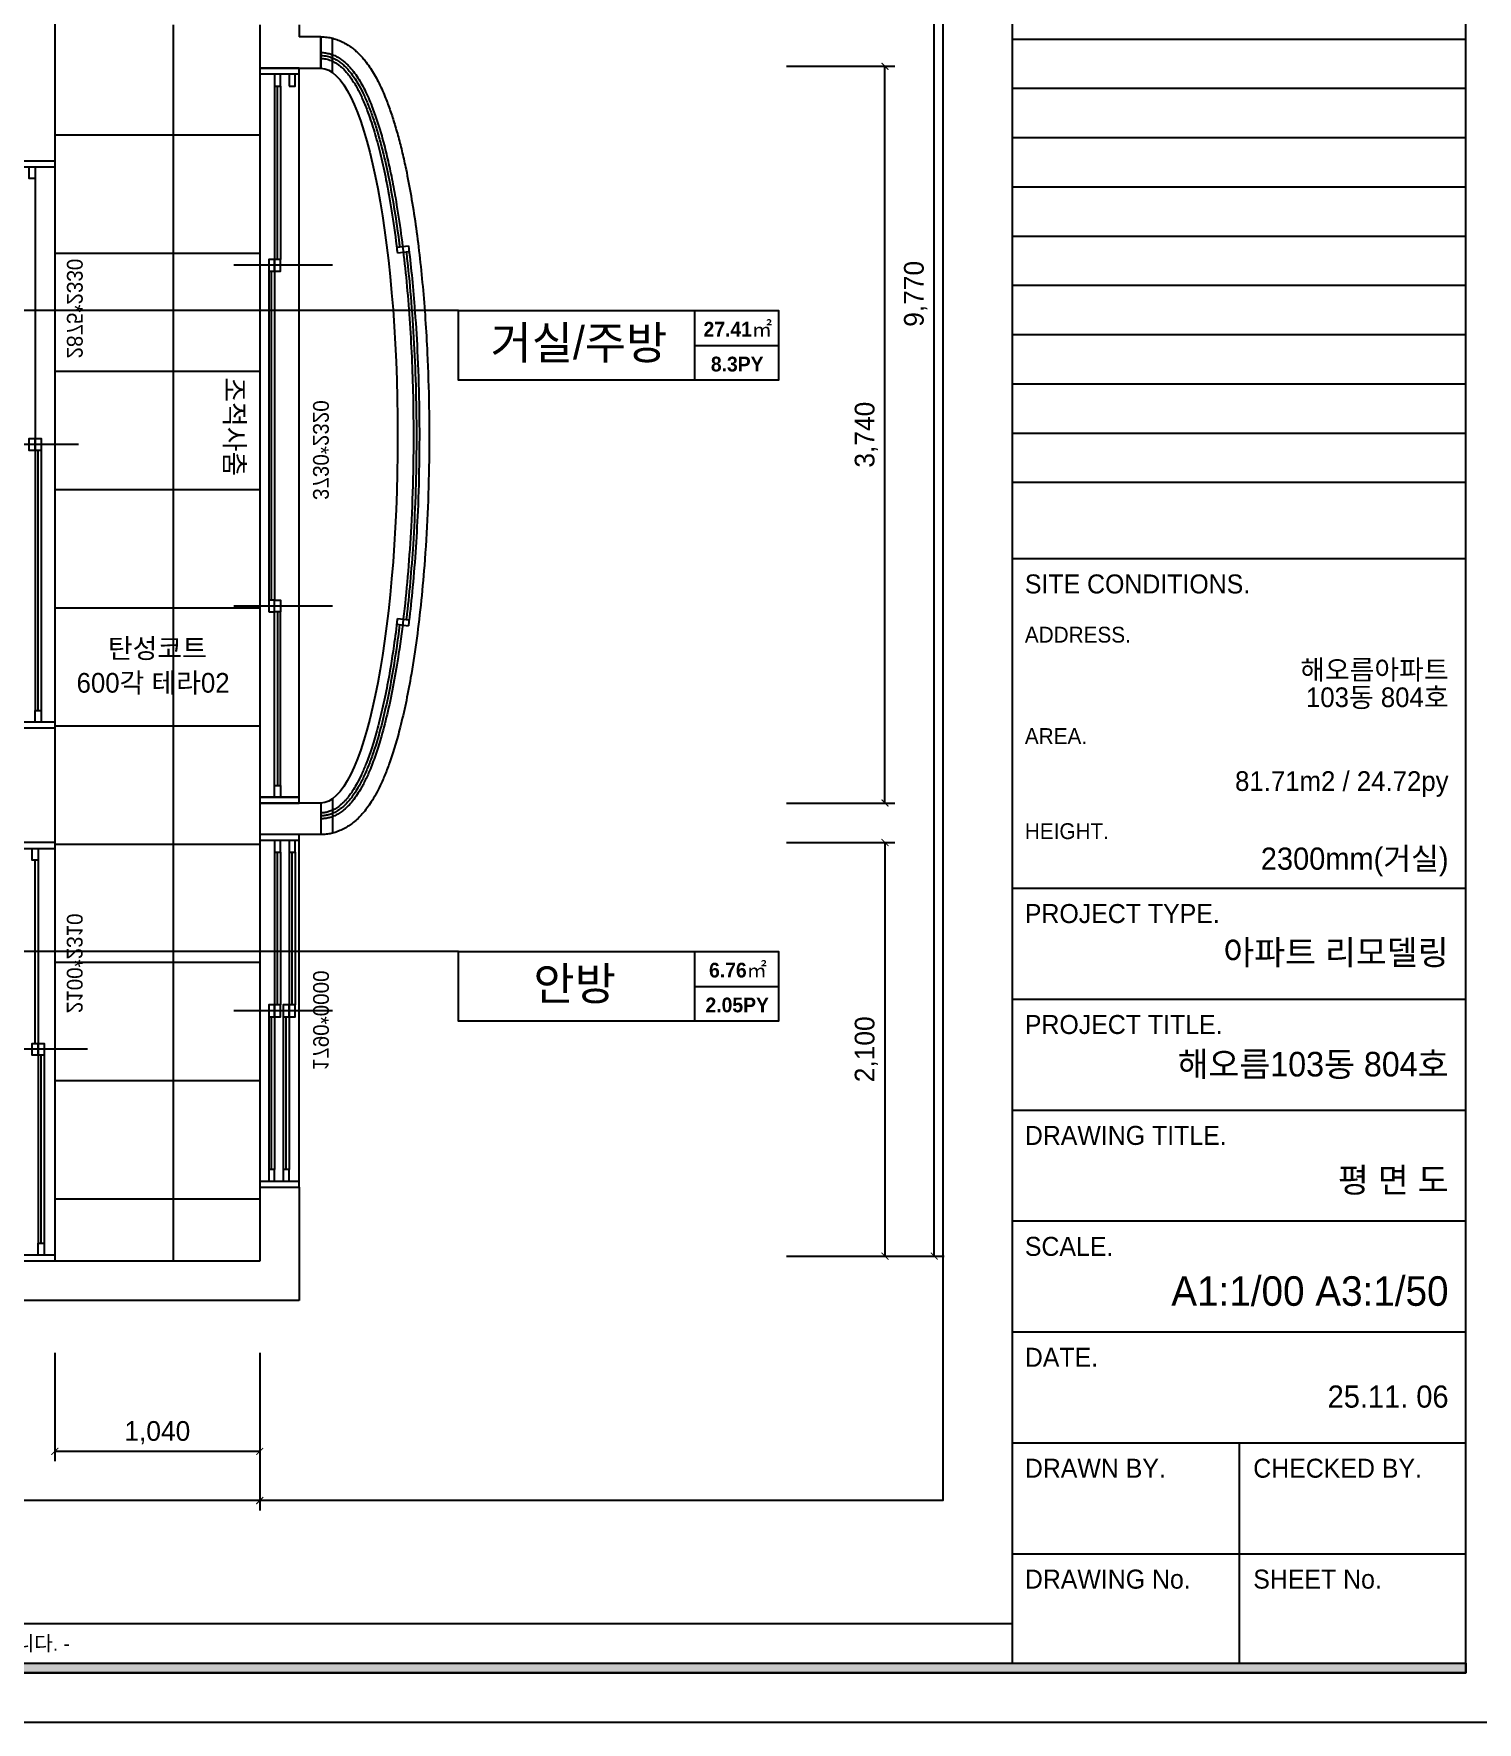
# Model space of a CAD drawing. Header units: inches. Extents: x 47110 to 180628, y 8205 to 35062.
# Drawn here: x 61091 to 68418, y 19543 to 28114 of the extents above; entities that cross this region are included whole.
import ezdxf
from ezdxf.enums import TextEntityAlignment as Align

# ---------------------------------------------------------------- set-up
doc = ezdxf.new("R2010")
doc.units = ezdxf.units.IN
doc.header["$LTSCALE"] = 100
doc.header["$MEASUREMENT"] = 0
doc.header["$PDSIZE"] = 700.071425
for name, color, linetype in [('0-ELC TEXT', 7, 'Continuous'), ('03-TEXT', 3, 'Continuous'), ('07-DIM', 1, 'Continuous'), ('08-HAT', 8, 'Continuous'), ('F-SYM', 7, 'Continuous'), ('FORM(YOURNAME)-11', 1, 'Continuous'), ('도면층2', 2, 'Continuous'), ('도면층4', 4, 'Continuous'), ('도면층5', 5, 'Continuous')]:
    doc.layers.add(name, color=color, linetype=linetype)
doc.styles.add('YOURNAME', font='HY울릉도M.TTF')
doc.styles.add('넥슨고딕', font='NEXONLv1GothicBold.ttf')
doc.styles.add('마감재', font='stylu.ttf')
doc.styles.add('코레일둥고', font='Korail_Round_Gothic_Medium.ttf')
doc.dimstyles.new('벽치수 Copy of DIM-50', dxfattribs={"dimscale": 50, "dimtxt": 2, "dimasz": 0.7, "dimexe": 1, "dimexo": 1, "dimgap": 0.7, "dimtad": 1, "dimdec": 0, "dimzin": 1, "dimdsep": 46, "dimlunit": 6, "dimtxsty": '마감재', "dimblk": 'ARCHTICK', "dimcen": -0.09, "dimclrd": 256, "dimclre": 256, "dimclrt": 3, "dimadec": 0, "dimazin": 0, "dimtfac": 1, "dimtdec": 0, "dimtix": 1, "dimtmove": 2, "dimatfit": 0, "dimldrblk": 'ARCHTICK', "dimfxl": 1, "dimtolj": 1, "dimtzin": 0, "dimarcsym": 0})

# ---------------------------------------------------------------- blocks, each defined once
blk = doc.blocks.new('FORM-PLAN')
at = {"layer": 'FORM(YOURNAME)-11'}
h = blk.add_hatch(color=256, dxfattribs=at)
h.dxf.hatch_style = 1
h.paths.add_polyline_path([(-71444, 55115), (10556, 55115), (10556, 54915), (-71444, 54915)])
h.paths.add_polyline_path([(-71444, -2085), (10556, -2085), (10556, -2285), (-71444, -2285)])
at = {"layer": 'Defpoints', "color": 158}
for p, q in [((1346, 54915), (1346, -2085)), ((1346, -1285), (-71444, -1285))]:
    blk.add_line(p, q, dxfattribs=at)
for points in [[(-71444, -2285), (10556, -2285), (10556, 55115), (-71444, 55115)], [(-69444, 53115), (-64, 53115), (-64, 1215), (-69444, 1215)]]:
    blk.add_lwpolyline(points, close=True, dxfattribs=at)
at = {"layer": 'FORM(YOURNAME)-11', "color": 14}
for p, q in [((1346, 30893), (10556, 30893)), ((1346, 29893), (10556, 29893)), ((1346, 28893), (10556, 28893)), ((1346, 27893), (10556, 27893)), ((1346, 26893), (10556, 26893)), ((1346, 25893), (10556, 25893)), ((1346, 24893), (10556, 24893)), ((1346, 23893), (10556, 23893)), ((1346, 22893), (10556, 22893)), ((1346, 21893), (10556, 21893)), ((1346, 20344), (10556, 20344)), ((1346, 13651), (10556, 13651)), ((1346, 11398), (10556, 11398)), ((1346, 9146), (10556, 9146)), ((1346, 6893), (10556, 6893)), ((1346, 4641), (10556, 4641)), ((1346, 2388), (10556, 2388)), ((5951, 2388), (5951, -2085)), ((1346, 136), (10556, 136))]:
    blk.add_line(p, q, dxfattribs=at)
at = {"layer": 'FORM(YOURNAME)-11', "color": 250}
blk.add_lwpolyline([(-72444, -3285), (11556, -3285), (11556, 56115), (-72444, 56115)], close=True, dxfattribs=at)
at = {"layer": 'FORM(YOURNAME)-11'}
blk.add_lwpolyline([(-71444, -2085), (10556, -2085), (10556, -2285), (-71444, -2285)], close=True, dxfattribs=at)
at = {"layer": 'FORM(YOURNAME)-11', "color": 14, "style": 'YOURNAME'}
for s, height, p in [('SITE CONDITIONS.', 386.14, (1603, 19829)), ('PROJECT TYPE.', 386.14, (1603, 13136)), ('PROJECT TITLE.', 386.14, (1603, 10883)), ('DRAWING TITLE.', 386.14, (1603, 8631)), ('SCALE.', 386.1, (1603, 6378)), ('DATE.', 386.1, (1603, 4126)), ('DRAWN BY.', 386.1, (1603, 1873)), ('CHECKED BY.', 386.14, (6240, 1873)), ('DRAWING No.', 386.14, (1603, -379)), ('SHEET No.', 386.1, (6240, -379))]:
    blk.add_text(s, height=height, dxfattribs=at).set_placement(p, align=Align.MIDDLE_LEFT)
at = {"layer": 'FORM(YOURNAME)-11', "color": 251, "style": 'YOURNAME'}
for s, p in [('ADDRESS.', (1603, 18799)), ('AREA.', (1603, 16740)), ('HEIGHT.', (1603, 14809))]:
    blk.add_text(s, height=321.8, dxfattribs=at).set_placement(p, align=Align.MIDDLE_LEFT)
at = {"layer": 'FORM(YOURNAME)-11', "color": 1, "style": 'YOURNAME'}
blk.add_text("- 본 도서는 어떠한 경우에도 무단으로 도용할 수 없으며 도용시 '지적재산권' 보호에 관한 법률에 의거, 법적 분쟁이 발생합니다.  또한 본 도서에 관한 모든 저작권은 당사에 있습니다. -", height=300, dxfattribs=at).set_placement((-32990, -1685), align=Align.MIDDLE_CENTER)
at = {"layer": 'FORM(YOURNAME)-11', "color": 3, "style": 'YOURNAME'}
for tag, height, p in [('1', 450, (9905, 18188)), ('2', 450, (9905, 17544)), ('3', 450, (9905, 16257)), ('4', 450, (9905, 14326)), ('5', 515, (9905, 12009)), ('6', 515, (9905, 9757)), ('7', 515, (9905, 7504)), ('8', 515, (9905, 5252)), ('9', 515, (9905, 2999)), ('10', 515, (5655, 811)), ('11', 515, (9905, 747)), ('12', 515, (5655, -1441)), ('13', 515, (9905, -1441))]:
    blk.add_attdef(tag, text='', height=height, dxfattribs=at).set_placement(p, align=Align.MIDDLE_RIGHT)
blk = doc.blocks.new('_ArchTick')
at = {"color": 0, "linetype": 'ByBlock', "const_width": 0.15}
blk.add_lwpolyline([(-0.5, -0.5), (0.5, 0.5)], dxfattribs=at)
blk = doc.blocks.new('*D17')
at = {"layer": '07-DIM', "lineweight": -2, "transparency": 16777216}
for p, q in [((64911.9, 31678.7), (65711.9, 31678.7)), ((65661.9, 21908.7), (65661.9, 31678.7)), ((64911.9, 21908.7), (65711.9, 21908.7))]:
    blk.add_line(p, q, dxfattribs=at)
at = {"layer": 'Defpoints', "color": 0, "transparency": 16777216}
for p in [(64861.9, 31678.7), (65661.9, 31678.7), (64861.9, 21908.7)]:
    blk.add_point(p, dxfattribs=at)
at = {"layer": '07-DIM', "lineweight": -2, "transparency": 16777216, "xscale": 35, "yscale": 35, "zscale": 35}
for p, rotation in [((65661.9, 31678.7), 90), ((65661.9, 21908.7), 270)]:
    blk.add_blockref('_ArchTick', p, dxfattribs=dict(at, rotation=rotation))
at = {"layer": '07-DIM', "color": 3, "transparency": 16777216, "insert": (65567.6, 26793.7), "char_height": 100, "attachment_point": 5, "rotation": 90, "style": '마감재'}
blk.add_mtext('\\A1;9,770', dxfattribs=at)
blk = doc.blocks.new('*D19')
at = {"layer": '07-DIM', "lineweight": -2, "transparency": 16777216}
for p, q in [((64911.9, 24008.7), (65461.9, 24008.7)), ((65411.9, 24008.7), (65411.9, 21908.7)), ((64911.9, 21908.7), (65461.9, 21908.7))]:
    blk.add_line(p, q, dxfattribs=at)
at = {"layer": 'Defpoints', "color": 0, "transparency": 16777216}
for p in [(64861.9, 24008.7), (64861.9, 21908.7), (65411.9, 21908.7)]:
    blk.add_point(p, dxfattribs=at)
at = {"layer": '07-DIM', "lineweight": -2, "transparency": 16777216, "xscale": 35, "yscale": 35, "zscale": 35}
for p, rotation in [((65411.9, 24008.7), 90), ((65411.9, 21908.7), 270)]:
    blk.add_blockref('_ArchTick', p, dxfattribs=dict(at, rotation=rotation))
at = {"layer": '07-DIM', "color": 3, "transparency": 16777216, "insert": (65317.6, 22958.7), "char_height": 100, "attachment_point": 5, "rotation": 90, "style": '마감재'}
blk.add_mtext('\\A1;2,100', dxfattribs=at)
blk = doc.blocks.new('*D20')
at = {"layer": '07-DIM', "lineweight": -2, "transparency": 16777216}
for p, q in [((64911.9, 27948.7), (65461.9, 27948.7)), ((65411.9, 24208.7), (65411.9, 27948.7)), ((64911.9, 24208.7), (65461.9, 24208.7))]:
    blk.add_line(p, q, dxfattribs=at)
at = {"layer": 'Defpoints', "color": 0, "transparency": 16777216}
for p in [(64861.9, 27948.7), (65411.9, 27948.7), (64861.9, 24208.7)]:
    blk.add_point(p, dxfattribs=at)
at = {"layer": '07-DIM', "lineweight": -2, "transparency": 16777216, "xscale": 35, "yscale": 35, "zscale": 35}
for p, rotation in [((65411.9, 27948.7), 90), ((65411.9, 24208.7), 270)]:
    blk.add_blockref('_ArchTick', p, dxfattribs=dict(at, rotation=rotation))
at = {"layer": '07-DIM', "color": 3, "transparency": 16777216, "insert": (65317.6, 26078.7), "char_height": 100, "attachment_point": 5, "rotation": 90, "style": '마감재'}
blk.add_mtext('\\A1;3,740', dxfattribs=at)
blk = doc.blocks.new('*D22')
at = {"layer": '07-DIM', "lineweight": -2, "transparency": 16777216}
for p, q in [((51908.4, 21417.6), (51908.4, 20617.6)), ((62238.4, 21417.6), (62238.4, 20617.6)), ((62238.4, 20667.6), (51908.4, 20667.6))]:
    blk.add_line(p, q, dxfattribs=at)
at = {"layer": 'Defpoints', "color": 0, "transparency": 16777216}
for p in [(51908.4, 21467.6), (62238.4, 21467.6), (51908.4, 20667.6)]:
    blk.add_point(p, dxfattribs=at)
at = {"layer": '07-DIM', "lineweight": -2, "transparency": 16777216, "xscale": 35, "yscale": 35, "zscale": 35, "rotation": 180}
blk.add_blockref('_ArchTick', (51908.4, 20667.6), dxfattribs=at)
at = {"layer": '07-DIM', "lineweight": -2, "transparency": 16777216, "xscale": 35, "yscale": 35, "zscale": 35}
blk.add_blockref('_ArchTick', (62238.4, 20667.6), dxfattribs=at)
at = {"layer": '07-DIM', "color": 3, "transparency": 16777216, "insert": (57073.4, 20761.9), "char_height": 100, "attachment_point": 5, "style": '마감재'}
blk.add_mtext('\\A1;10,330', dxfattribs=at)
blk = doc.blocks.new('fffsere')
at = {"layer": '도면층2'}
for p, q in [((53063.6, 28558.7), (53063.6, 27468.7)), ((51823.6, 28158.7), (51823.6, 28098.7)), ((52023.6, 28158.7), (52023.6, 27938.7)), ((51713.6, 28098.7), (51713.6, 27938.7)), ((51713.6, 28098.7), (51823.6, 28098.7)), ((52023.6, 27938.7), (51713.6, 27938.7)), ((53263.6, 27468.7), (53063.6, 27468.7)), ((53063.6, 24588.7), (53063.6, 24008.7)), ((53063.6, 24588.7), (53263.6, 24588.7)), ((53063.6, 24588.7), (53263.6, 24588.7)), ((51713.6, 24208.7), (52023.6, 24208.7)), ((51713.6, 24208.7), (51713.6, 24048.7)), ((52023.6, 24208.7), (52023.6, 24048.7)), ((51713.6, 24048.7), (52023.6, 24048.7)), ((53063.6, 24008.7), (55343.6, 24008.7)), ((51823.6, 22258.7), (51823.6, 21683.7)), ((52023.6, 22258.7), (51823.6, 22258.7)), ((52023.6, 22258.7), (52023.6, 21883.7)), ((52023.6, 21883.7), (56288.6, 21883.7)), ((51823.6, 21683.7), (56693.6, 21683.7))]:
    blk.add_line(p, q, dxfattribs=at)
at = {"layer": '도면층4'}
for p, q in [((51653.6, 27916.5), (51653.6, 28091.1)), ((51713.6, 27938.7), (51713.6, 28098.7)), ((51823.6, 24208.7), (51823.6, 27938.7)), ((51823.6, 27938.7), (52023.6, 27938.7)), ((51823.6, 27908.7), (52023.6, 27908.7)), ((52023.6, 27938.7), (52023.6, 24208.7)), ((51933.2, 26968.7), (51933.2, 27848.7)), ((53063.6, 27468.7), (53063.6, 24588.7)), ((53263.6, 27438.7), (53063.6, 27438.7)), ((51324.9, 27001.3), (51265.3, 27008.5)), ((51328.5, 27031.1), (51268.9, 27038.3)), ((51654.4, 26938.7), (52154.4, 26938.7)), ((51963.2, 25238.7), (51963.2, 26908.7)), ((52943.6, 26028.7), (53443.6, 26028.7)), ((53148.6, 24678.7), (53148.6, 25998.7)), ((51654.4, 25208.7), (52154.4, 25208.7)), ((51324.9, 25146), (51265.3, 25138.8)), ((51328.5, 25116.3), (51268.9, 25109)), ((51933.2, 25178.7), (51933.2, 24298.7)), ((53063.6, 24618.7), (53263.6, 24618.7)), ((51653.6, 24230.9), (51653.6, 24056.2)), ((51713.6, 24208.7), (51713.6, 24048.7)), ((52023.6, 24238.7), (51823.6, 24238.7)), ((51823.6, 24238.7), (52023.6, 24238.7)), ((52023.6, 24208.7), (51823.6, 24208.7)), ((51823.6, 24208.7), (52023.6, 24208.7)), ((51823.6, 22258.7), (51823.6, 24048.7)), ((51823.6, 24048.7), (52023.6, 24048.7)), ((51823.6, 24018.7), (52023.6, 24018.7)), ((52023.6, 24048.7), (52023.6, 22258.7)), ((53063.6, 24008.7), (53063.6, 21883.7)), ((51859.4, 23183.7), (51859.4, 23958.7)), ((51933.2, 23183.7), (51933.2, 23958.7)), ((53248.6, 23978.7), (53063.6, 23978.7)), ((53163.6, 22988.7), (53163.6, 23918.7)), ((51654.4, 23153.7), (52154.4, 23153.7)), ((51889.4, 22348.7), (51889.4, 23123.7)), ((51963.2, 22348.7), (51963.2, 23123.7)), ((52898.6, 22958.7), (53398.6, 22958.7)), ((53133.6, 21973.7), (53133.6, 22928.7)), ((52023.6, 22288.7), (51823.6, 22288.7)), ((52023.6, 22258.7), (51823.6, 22258.7)), ((53063.6, 21913.7), (53248.6, 21913.7))]:
    blk.add_line(p, q, dxfattribs=at)
for points in [[(51874.4, 27848.7), (51844.4, 27848.7), (51844.4, 27908.7), (51874.4, 27908.7)], [(51948.2, 27848.7), (51918.2, 27848.7), (51918.2, 27908.7), (51948.2, 27908.7)], [(53163.6, 27378.7), (53193.6, 27378.7), (53193.6, 27438.7), (53163.6, 27438.7)], [(51948.2, 26908.7), (51918.2, 26908.7), (51918.2, 26968.7), (51948.2, 26968.7)], [(51978.2, 26908.7), (51948.2, 26908.7), (51948.2, 26968.7), (51978.2, 26968.7)], [(53133.6, 25998.7), (53163.6, 25998.7), (53163.6, 26058.7), (53133.6, 26058.7)], [(53163.6, 25998.7), (53193.6, 25998.7), (53193.6, 26058.7), (53163.6, 26058.7)], [(51948.2, 25238.7), (51918.2, 25238.7), (51918.2, 25178.7), (51948.2, 25178.7)], [(51978.2, 25178.7), (51948.2, 25178.7), (51948.2, 25238.7), (51978.2, 25238.7)], [(53133.6, 24618.7), (53163.6, 24618.7), (53163.6, 24678.7), (53133.6, 24678.7)], [(51948.2, 24298.7), (51918.2, 24298.7), (51918.2, 24238.7), (51948.2, 24238.7)], [(51874.4, 23958.7), (51844.4, 23958.7), (51844.4, 24018.7), (51874.4, 24018.7)], [(51948.2, 23958.7), (51918.2, 23958.7), (51918.2, 24018.7), (51948.2, 24018.7)], [(53148.6, 23918.7), (53178.6, 23918.7), (53178.6, 23978.7), (53148.6, 23978.7)], [(51874.4, 23123.7), (51844.4, 23123.7), (51844.4, 23183.7), (51874.4, 23183.7)], [(51904.4, 23123.7), (51874.4, 23123.7), (51874.4, 23183.7), (51904.4, 23183.7)], [(51948.2, 23123.7), (51918.2, 23123.7), (51918.2, 23183.7), (51948.2, 23183.7)], [(51978.2, 23123.7), (51948.2, 23123.7), (51948.2, 23183.7), (51978.2, 23183.7)], [(53118.6, 22928.7), (53148.6, 22928.7), (53148.6, 22988.7), (53118.6, 22988.7)], [(53148.6, 22928.7), (53178.6, 22928.7), (53178.6, 22988.7), (53148.6, 22988.7)], [(51904.4, 22288.7), (51874.4, 22288.7), (51874.4, 22348.7), (51904.4, 22348.7)], [(51978.2, 22288.7), (51948.2, 22288.7), (51948.2, 22348.7), (51978.2, 22348.7)], [(53118.6, 21913.7), (53148.6, 21913.7), (53148.6, 21973.7), (53118.6, 21973.7)]]:
    blk.add_lwpolyline(points, close=True, dxfattribs=at)
blk.add_ellipse((51713.6, 26073.7), major_axis=(0, -1865), ratio=0.209115, start_param=3.141593, end_param=6.283185, dxfattribs=at)
for points, knots in [([(51713.6, 28098.7), (51703.3, 28098.7), (51693, 28098), (51672.7, 28095.4), (51662.8, 28093.5), (51643.4, 28088.5), (51634, 28085.5), (51615.9, 28078.6), (51607.2, 28074.6), (51590.6, 28066.1), (51582.7, 28061.5), (51567.5, 28051.8), (51560.3, 28046.6), (51546.5, 28036), (51539.9, 28030.4), (51527.4, 28019.1), (51521.3, 28013.2), (51509.8, 28001.2), (51504.2, 27995.1), (51493.6, 27982.5), (51488.4, 27976.1), (51475.7, 27959.5), (51468.5, 27949.2), (51454.5, 27927.9), (51447.8, 27917), (51434.8, 27894.4), (51428.6, 27882.8), (51416.4, 27858.9), (51410.5, 27846.6), (51399, 27821.3), (51393.5, 27808.3), (51379.7, 27774.6), (51371.6, 27753.4), (51356, 27709.2), (51348.5, 27686.3), (51333.9, 27638.7), (51326.8, 27614), (51313, 27563), (51306.4, 27536.6), (51293.5, 27482.3), (51287.3, 27454.3), (51272.2, 27382.2), (51263.6, 27337.2), (51247.5, 27243.9), (51239.9, 27195.6), (51225.7, 27096.1), (51219.1, 27044.9), (51207, 26940), (51201.5, 26886.2), (51191.6, 26776.7), (51187.1, 26720.9), (51179.4, 26607.6), (51176.1, 26550.1), (51169.1, 26403), (51166.3, 26312.7), (51163.3, 26130.9), (51163.2, 26039.6), (51165.7, 25857.7), (51168.3, 25767.1), (51176.3, 25588.7), (51181.6, 25500.7), (51193.5, 25346.3), (51199.7, 25279), (51213.6, 25147.9), (51221.3, 25084.2), (51238.3, 24961), (51247.6, 24901.6), (51265.6, 24799.6), (51274, 24756), (51291.7, 24672.4), (51301, 24632.2), (51318.9, 24562), (51327.3, 24531.3), (51344.8, 24472.5), (51353.9, 24444.4), (51370.9, 24395.9), (51378.8, 24375.1), (51395, 24335.2), (51403.4, 24316), (51419.2, 24282.8), (51426.5, 24268.4), (51441.7, 24240.7), (51449.6, 24227.3), (51464.7, 24203.7), (51471.8, 24193.3), (51486.8, 24173.1), (51494.6, 24163.4), (51509.9, 24146), (51517.1, 24138.3), (51532.4, 24123.5), (51540.5, 24116.3), (51556.2, 24103.8), (51563.6, 24098.3), (51579.4, 24087.8), (51587.6, 24082.9), (51604.9, 24073.8), (51614, 24069.6), (51631.4, 24062.8), (51639.5, 24060.1), (51656.2, 24055.4), (51664.8, 24053.5), (51682.3, 24050.5), (51691.2, 24049.5), (51704.6, 24048.8), (51709.1, 24048.7), (51713.6, 24048.7)], [3.141593, 3.141593, 3.141593, 3.141593, 3.168318, 3.168318, 3.195044, 3.195044, 3.221769, 3.221769, 3.248494, 3.248494, 3.27522, 3.27522, 3.301945, 3.301945, 3.328671, 3.328671, 3.355396, 3.355396, 3.382122, 3.382122, 3.408847, 3.408847, 3.449894, 3.449894, 3.49094, 3.49094, 3.531987, 3.531987, 3.573034, 3.573034, 3.61408, 3.61408, 3.676622, 3.676622, 3.739165, 3.739165, 3.801707, 3.801707, 3.864249, 3.864249, 3.926792, 3.926792, 4.020706, 4.020706, 4.114621, 4.114621, 4.208536, 4.208536, 4.30245, 4.30245, 4.396365, 4.396365, 4.49028, 4.49028, 4.634291, 4.634291, 4.778302, 4.778302, 4.922313, 4.922313, 5.066325, 5.066325, 5.181637, 5.181637, 5.296949, 5.296949, 5.41226, 5.41226, 5.503569, 5.503569, 5.594878, 5.594878, 5.670836, 5.670836, 5.746794, 5.746794, 5.807886, 5.807886, 5.868978, 5.868978, 5.918382, 5.918382, 5.967786, 5.967786, 6.008559, 6.008559, 6.049333, 6.049333, 6.083253, 6.083253, 6.117174, 6.117174, 6.145316, 6.145316, 6.173458, 6.173458, 6.2016, 6.2016, 6.224938, 6.224938, 6.248275, 6.248275, 6.271612, 6.271612, 6.283185, 6.283185, 6.283185, 6.283185]), ([(51713.6, 28003.7), (51707.8, 28003.7), (51702, 28003.3), (51691.4, 28002.1), (51686.6, 28001.3), (51677.1, 27999.2), (51672.4, 27997.9), (51663.2, 27995), (51658.7, 27993.3), (51647.3, 27988.5), (51640.5, 27985.1), (51627.4, 27977.5), (51621.1, 27973.3), (51608.9, 27964.3), (51603, 27959.4), (51591.7, 27949.1), (51586.1, 27943.7), (51575.4, 27932.2), (51570.2, 27926.1), (51558.1, 27911.1), (51551.3, 27901.9), (51538.1, 27882.4), (51531.7, 27872.2), (51516.7, 27846.4), (51508.3, 27830.4), (51491.9, 27796.4), (51483.9, 27778.4), (51468.3, 27740.4), (51460.7, 27720.3), (51445.9, 27678.2), (51438.6, 27656.2), (51424.5, 27610.2), (51417.6, 27586.2), (51404.3, 27536.3), (51397.8, 27510.4), (51381.8, 27442.9), (51372.7, 27399.9), (51355.3, 27310.3), (51347, 27263.5), (51331.6, 27166.6), (51324.3, 27116.4), (51316.3, 27054.2), (51314.9, 27043.6), (51313.6, 27032.9)], [3.141593, 3.141593, 3.141593, 3.141593, 3.166318, 3.166318, 3.187264, 3.187264, 3.20821, 3.20821, 3.229156, 3.229156, 3.262365, 3.262365, 3.295574, 3.295574, 3.328782, 3.328782, 3.361991, 3.361991, 3.3952, 3.3952, 3.440977, 3.440977, 3.486755, 3.486755, 3.550178, 3.550178, 3.613602, 3.613602, 3.677025, 3.677025, 3.740448, 3.740448, 3.803872, 3.803872, 3.867295, 3.867295, 3.964001, 3.964001, 4.060707, 4.060707, 4.157413, 4.157413, 4.177157, 4.177157, 4.177157, 4.177157]), ([(51280.2, 27006.7), (51278.4, 26991.8), (51276.7, 26976.7), (51267.4, 26893.3), (51260.7, 26822.9), (51248.6, 26672.8), (51243.4, 26592.9), (51235.3, 26430.5), (51232.4, 26348), (51228.8, 26182), (51228.2, 26098.5), (51229.3, 25931.7), (51231, 25848.5), (51236.7, 25683.8), (51240.7, 25602.4), (51249.9, 25457.4), (51254.8, 25393.3), (51266.1, 25268), (51272.4, 25206.8), (51279.7, 25145), (51279.9, 25142.8), (51280.2, 25140.6)], [4.195377, 4.195377, 4.195377, 4.195377, 4.222598, 4.222598, 4.345169, 4.345169, 4.477941, 4.477941, 4.610712, 4.610712, 4.743484, 4.743484, 4.876255, 4.876255, 5.009026, 5.009026, 5.117207, 5.117207, 5.225387, 5.225387, 5.229401, 5.229401, 5.229401, 5.229401]), ([(51313.6, 25114.5), (51318.8, 25072.8), (51324.3, 25032), (51337.7, 24940.8), (51345.8, 24890.9), (51362.8, 24796.7), (51371.7, 24752.2), (51390.3, 24667.3), (51400.1, 24626.9), (51418.8, 24556.7), (51427.6, 24526.4), (51444.2, 24474.1), (51451.8, 24451.7), (51467.5, 24409.1), (51475.5, 24388.9), (51492, 24350.7), (51500.4, 24332.6), (51516.2, 24302), (51523.4, 24289.1), (51536.8, 24267.1), (51542.9, 24257.7), (51555.3, 24240), (51561.7, 24231.5), (51574.7, 24215.9), (51581.3, 24208.7), (51594.9, 24195.1), (51602, 24188.7), (51616.7, 24177), (51624.4, 24171.7), (51638.8, 24163.2), (51645.3, 24159.8), (51658.7, 24153.9), (51665.6, 24151.4), (51677.9, 24148), (51683.1, 24146.8), (51694.5, 24144.8), (51700.8, 24144.1), (51709.2, 24143.7), (51711.4, 24143.7), (51713.6, 24143.7)], [5.247621, 5.247621, 5.247621, 5.247621, 5.324675, 5.324675, 5.424788, 5.424788, 5.521763, 5.521763, 5.618738, 5.618738, 5.699752, 5.699752, 5.76575, 5.76575, 5.831749, 5.831749, 5.897747, 5.897747, 5.951128, 5.951128, 5.993839, 5.993839, 6.036549, 6.036549, 6.077683, 6.077683, 6.118817, 6.118817, 6.15995, 6.15995, 6.191936, 6.191936, 6.223923, 6.223923, 6.247082, 6.247082, 6.273818, 6.273818, 6.283185, 6.283185, 6.283185, 6.283185]), ([(51324.9, 25146), (51330.5, 25098.4), (51336.6, 25051.8), (51353.2, 24936.9), (51364.3, 24870.4), (51384.4, 24765.2), (51392.9, 24724.4), (51410.7, 24646.8), (51419.9, 24609.9), (51438.4, 24542.8), (51447.6, 24512.3), (51465.7, 24457.2), (51474.6, 24432.4), (51491.1, 24390.5), (51498.6, 24372.8), (51513.9, 24339.3), (51521.7, 24323.6), (51535.7, 24298), (51541.7, 24287.6), (51552.7, 24270.2), (51557.5, 24262.9), (51567.4, 24248.9), (51572.5, 24242.2), (51581.4, 24231.3), (51585.2, 24226.8), (51593, 24218.3), (51596.9, 24214.2), (51604.9, 24206.4), (51609, 24202.6), (51619.6, 24193.7), (51626.1, 24188.8), (51639.7, 24179.9), (51646.7, 24175.9), (51659.9, 24169.6), (51666, 24167.2), (51675.5, 24164.2), (51678.7, 24163.3), (51685.3, 24161.7), (51688.6, 24161), (51695.2, 24159.9), (51698.6, 24159.5), (51705.1, 24158.9), (51708.2, 24158.7), (51712.1, 24158.7), (51712.8, 24158.7), (51713.6, 24158.7)], [5.229334, 5.229334, 5.229334, 5.229334, 5.316844, 5.316844, 5.451769, 5.451769, 5.542972, 5.542972, 5.633865, 5.633865, 5.717545, 5.717545, 5.794034, 5.794034, 5.8552, 5.8552, 5.916366, 5.916366, 5.961428, 5.961428, 5.996458, 5.996458, 6.031489, 6.031489, 6.056961, 6.056961, 6.082434, 6.082434, 6.107906, 6.107906, 6.146411, 6.146411, 6.184916, 6.184916, 6.216404, 6.216404, 6.232502, 6.232502, 6.248601, 6.248601, 6.2647, 6.2647, 6.279716, 6.279716, 6.283185, 6.283185, 6.283185, 6.283185])]:
    blk.add_open_spline(points, degree=3, knots=knots, dxfattribs=at)
at = {"layer": '도면층5'}
for p, q in [((51918.2, 27848.7), (51918.2, 26968.7)), ((51948.2, 27848.7), (51948.2, 26968.7)), ((53163.6, 27378.7), (53163.6, 26058.7)), ((51948.2, 26908.7), (51948.2, 25238.7)), ((51978.2, 26908.7), (51978.2, 25238.7)), ((53133.6, 25998.7), (53133.6, 24678.7)), ((53163.6, 25998.7), (53163.6, 24678.7)), ((51918.2, 24298.7), (51918.2, 25178.7)), ((51948.2, 24298.7), (51948.2, 25178.7)), ((51844.4, 23958.7), (51844.4, 23183.7)), ((51874.4, 23958.7), (51874.4, 23183.7)), ((51918.2, 23958.7), (51918.2, 23183.7)), ((51948.2, 23958.7), (51948.2, 23183.7)), ((53148.6, 23918.7), (53148.6, 22988.7)), ((51874.4, 23123.7), (51874.4, 22348.7)), ((51904.4, 23123.7), (51904.4, 22348.7)), ((51948.2, 23123.7), (51948.2, 22348.7)), ((51978.2, 23123.7), (51978.2, 22348.7)), ((53118.6, 22928.7), (53118.6, 21973.7)), ((53148.6, 22928.7), (53148.6, 21973.7))]:
    blk.add_line(p, q, dxfattribs=at)
for points, knots in [([(51713.6, 28018.7), (51705.4, 28018.7), (51697.2, 28018.1), (51681.2, 28015.6), (51673.3, 28013.8), (51657.9, 28009.1), (51650.5, 28006.3), (51636.1, 27999.7), (51629.2, 27996), (51615.9, 27987.9), (51609.5, 27983.5), (51597.2, 27974.1), (51591.3, 27969.1), (51579.9, 27958.6), (51574.3, 27953), (51563.6, 27941.5), (51558.4, 27935.4), (51545.7, 27919.7), (51538.4, 27909.6), (51524.2, 27888.5), (51517.3, 27877.3), (51503.9, 27853.9), (51497.3, 27841.7), (51484.6, 27816), (51478.3, 27802.7), (51466.1, 27774.8), (51460.1, 27760.2), (51444.9, 27721.1), (51435.9, 27695.7), (51418.3, 27642), (51409.9, 27613.7), (51393.4, 27554.5), (51385.5, 27523.5), (51370.2, 27458.9), (51362.8, 27425.4), (51348.6, 27355.8), (51341.9, 27319.8), (51326.3, 27230.6), (51317.8, 27176.3), (51302.1, 27063.8), (51294.9, 27005.6), (51281.8, 26886), (51276, 26824.5), (51265.7, 26699.2), (51261.2, 26635.2), (51253.8, 26505.4), (51250.8, 26439.5), (51246.3, 26306.8), (51244.8, 26239.8), (51243.1, 26078.6), (51243.5, 25984.1), (51247.4, 25796.5), (51250.7, 25703.4), (51259.7, 25535.1), (51264.7, 25459.5), (51276.9, 25311.7), (51283.9, 25239.6), (51299.9, 25100), (51308.8, 25032.6), (51326.6, 24915), (51335.2, 24864), (51353.5, 24766.2), (51363.2, 24719.5), (51383.6, 24630.7), (51394.4, 24588.7), (51414.4, 24518.3), (51423.4, 24489.1), (51442.2, 24433.7), (51451.9, 24407.6), (51469.9, 24363.5), (51478.1, 24345), (51495, 24310), (51503.7, 24293.5), (51519.9, 24265.7), (51527.3, 24254), (51542.5, 24231.9), (51550.4, 24221.5), (51565.4, 24203.8), (51572.2, 24196.4), (51586.6, 24182.3), (51594.1, 24175.7), (51608.3, 24164.7), (51614.8, 24160.1), (51628.5, 24151.7), (51635.6, 24147.9), (51650.4, 24141.1), (51658, 24138.2), (51672.6, 24133.8), (51679.3, 24132.2), (51693.1, 24129.8), (51700, 24129.1), (51709.2, 24128.7), (51711.4, 24128.7), (51713.6, 24128.7)], [3.141593, 3.141593, 3.141593, 3.141593, 3.173311, 3.173311, 3.20503, 3.20503, 3.236748, 3.236748, 3.268467, 3.268467, 3.300186, 3.300186, 3.331904, 3.331904, 3.363623, 3.363623, 3.395341, 3.395341, 3.443287, 3.443287, 3.491233, 3.491233, 3.539178, 3.539178, 3.587124, 3.587124, 3.63507, 3.63507, 3.711402, 3.711402, 3.787733, 3.787733, 3.864065, 3.864065, 3.940397, 3.940397, 4.016729, 4.016729, 4.123898, 4.123898, 4.231068, 4.231068, 4.338237, 4.338237, 4.445407, 4.445407, 4.552576, 4.552576, 4.659745, 4.659745, 4.809975, 4.809975, 4.960205, 4.960205, 5.086499, 5.086499, 5.212792, 5.212792, 5.339086, 5.339086, 5.44248, 5.44248, 5.545875, 5.545875, 5.649269, 5.649269, 5.72978, 5.72978, 5.810291, 5.810291, 5.874476, 5.874476, 5.93866, 5.93866, 5.989571, 5.989571, 6.040481, 6.040481, 6.081352, 6.081352, 6.122223, 6.122223, 6.154904, 6.154904, 6.187585, 6.187585, 6.220266, 6.220266, 6.247514, 6.247514, 6.274762, 6.274762, 6.283185, 6.283185, 6.283185, 6.283185]), ([(51713.6, 27988.7), (51709.5, 27988.7), (51705.5, 27988.5), (51696.9, 27987.7), (51692.4, 27987), (51683.5, 27985.3), (51679, 27984.2), (51670.3, 27981.6), (51666, 27980), (51657.6, 27976.6), (51653.5, 27974.7), (51644.3, 27970), (51639.3, 27967.2), (51629.6, 27960.9), (51624.8, 27957.5), (51615.6, 27950.3), (51611.1, 27946.5), (51601.7, 27938), (51596.9, 27933.2), (51586.9, 27922.5), (51581.6, 27916.4), (51571.4, 27903.7), (51566.3, 27897), (51556.5, 27883), (51551.7, 27875.7), (51542.3, 27860.6), (51537.6, 27852.7), (51528.5, 27836.2), (51524, 27827.7), (51510.6, 27801.2), (51501.9, 27782.3), (51485, 27741.9), (51476.7, 27720.5), (51458, 27667.9), (51447.7, 27635.8), (51427.9, 27567.4), (51418.3, 27531.2), (51400, 27455), (51391.2, 27414.9), (51372.8, 27322.9), (51363.3, 27270.2), (51345.4, 27158.3), (51337, 27098.9), (51327.8, 27025.5), (51326.3, 27013.5), (51324.9, 27001.3)], [3.141593, 3.141593, 3.141593, 3.141593, 3.160837, 3.160837, 3.182628, 3.182628, 3.204419, 3.204419, 3.22621, 3.22621, 3.248001, 3.248001, 3.275456, 3.275456, 3.302912, 3.302912, 3.330368, 3.330368, 3.360918, 3.360918, 3.395873, 3.395873, 3.430828, 3.430828, 3.465472, 3.465472, 3.500117, 3.500117, 3.534761, 3.534761, 3.60405, 3.60405, 3.673339, 3.673339, 3.765181, 3.765181, 3.857022, 3.857022, 3.948863, 3.948863, 4.059057, 4.059057, 4.173155, 4.173155, 4.195444, 4.195444, 4.195444, 4.195444]), ([(51268.9, 27038.3), (51263, 26990.2), (51257.4, 26940.8), (51247.1, 26838), (51242.4, 26784.4), (51232.5, 26656.4), (51227.7, 26581.1), (51219.6, 26416), (51216.6, 26325.7), (51213.4, 26144.1), (51213.1, 26052.7), (51215.4, 25870.8), (51217.9, 25780.2), (51224.8, 25620.2), (51228.7, 25550.4), (51238.2, 25413.3), (51243.7, 25345.9), (51255.7, 25221.8), (51262, 25164.6), (51268.9, 25109)], [4.177227, 4.177227, 4.177227, 4.177227, 4.265627, 4.265627, 4.357633, 4.357633, 4.482099, 4.482099, 4.626907, 4.626907, 4.771716, 4.771716, 4.916524, 4.916524, 5.031032, 5.031032, 5.14554, 5.14554, 5.247551, 5.247551, 5.247551, 5.247551])]:
    blk.add_open_spline(points, degree=3, knots=knots, dxfattribs=at)
at = {"layer": '도면층4', "style": '코레일둥고'}
for s, p in [('2875*2330', (53002.4, 26465.6)), ('3730*2320', (51753.2, 25747.1)), ('2100*2310', (53002.8, 23141.8)), ('1790*0000', (51753, 22852.5))]:
    blk.add_text(s, height=80, rotation=90, dxfattribs=at).set_placement(p)
blk = doc.blocks.new('*D73')
at = {"layer": '07-DIM', "lineweight": -2, "transparency": 16777216}
for p, q in [((61198.4, 21417.6), (61198.4, 20867.6)), ((62238.4, 21417.6), (62238.4, 20867.6)), ((62238.4, 20917.6), (61198.4, 20917.6))]:
    blk.add_line(p, q, dxfattribs=at)
at = {"layer": 'Defpoints', "color": 0, "transparency": 16777216}
for p in [(61198.4, 21467.6), (62238.4, 21467.6), (61198.4, 20917.6)]:
    blk.add_point(p, dxfattribs=at)
at = {"layer": '07-DIM', "lineweight": -2, "transparency": 16777216, "xscale": 35, "yscale": 35, "zscale": 35, "rotation": 180}
blk.add_blockref('_ArchTick', (61198.4, 20917.6), dxfattribs=at)
at = {"layer": '07-DIM', "lineweight": -2, "transparency": 16777216, "xscale": 35, "yscale": 35, "zscale": 35}
blk.add_blockref('_ArchTick', (62238.4, 20917.6), dxfattribs=at)
at = {"layer": '07-DIM', "color": 3, "transparency": 16777216, "insert": (61718.4, 21011.9), "char_height": 100, "attachment_point": 5, "style": '마감재'}
blk.add_mtext('\\A1;1,040', dxfattribs=at)

msp = doc.modelspace()

# ---------------------------------------------------------------- hatches: boundary and pattern name
at = {"layer": '08-HAT', "transparency": 33554687}
h = msp.add_hatch(dxfattribs=at)
h.set_pattern_fill('_USER', color=256, scale=600, double=1, pattern_type=0)
h.set_pattern_definition([(0, (0, 0), (0, 600), []), (90, (0, 0), (-600, 4e-14), [])])
h.paths.add_polyline_path([(62238.4, 28158.7), (61198.4, 28158.7), (61198.4, 21883.7), (62238.4, 21883.7)])

# ---------------------------------------------------------------- linework, layer by layer
at = {"layer": '0-ELC TEXT'}
for p, q in [((63247.3, 26708.5), (60383.8, 26708.5)), ((64447.3, 26354.7), (64447.3, 26708.5)), ((64447.3, 26531.6), (64872, 26531.6)), ((63247.3, 23455), (60383.8, 23455)), ((64447.3, 23101.2), (64447.3, 23455)), ((64447.3, 23278.1), (64872, 23278.1))]:
    msp.add_line(p, q, dxfattribs=at)
for points in [[(63247.3, 26708.5), (64872, 26708.5), (64872, 26354.7), (63247.3, 26354.7)], [(63247.3, 23455), (64872, 23455), (64872, 23101.2), (63247.3, 23101.2)]]:
    msp.add_lwpolyline(points, close=True, dxfattribs=at)

# ---------------------------------------------------------------- block references
at = {"xscale": -1}
msp.add_blockref('fffsere', (114262, 0), dxfattribs=at)
at = {"layer": 'F-SYM'}
ref = msp.add_blockref('FORM-PLAN', (65721, 20363.8), dxfattribs=dict(at, xscale=0.2500000000000001, yscale=0.2500000000000001, zscale=0.2500000000000001))
ref.add_attrib('4', '2300mm(거실)', dxfattribs={"layer": 'FORM(YOURNAME)-11', "color": 3, "height": 112.5, "style": 'YOURNAME'}).set_placement((68272.3, 23926.6), align=Align.MIDDLE_RIGHT)
ref.add_attrib('3', '81.71m2 / 24.72py', dxfattribs={"layer": 'FORM(YOURNAME)-11', "color": 3, "height": 100, "style": 'YOURNAME'}).set_placement((68272.3, 24320.3), align=Align.MIDDLE_RIGHT)
ref.add_attrib('2', '103동 804호', dxfattribs={"layer": 'FORM(YOURNAME)-11', "color": 3, "height": 100, "style": 'YOURNAME'}).set_placement((68272.3, 24745.8), align=Align.MIDDLE_RIGHT)
ref.add_attrib('1', '해오름아파트', dxfattribs={"layer": 'FORM(YOURNAME)-11', "color": 3, "height": 100, "style": 'YOURNAME'}).set_placement((68272.3, 24885.1), align=Align.MIDDLE_RIGHT)
ref.add_attrib('5', '아파트 리모델링', dxfattribs={"layer": 'FORM(YOURNAME)-11', "color": 3, "height": 125, "style": 'YOURNAME'}).set_placement((68272.3, 23450.5), align=Align.MIDDLE_RIGHT)
ref.add_attrib('6', '해오름103동 804호', dxfattribs={"layer": 'FORM(YOURNAME)-11', "color": 3, "height": 125, "style": 'YOURNAME'}).set_placement((68272.3, 22883.2), align=Align.MIDDLE_RIGHT)
ref.add_attrib('7', '평 면 도', dxfattribs={"layer": 'FORM(YOURNAME)-11', "color": 3, "height": 125, "style": 'YOURNAME'}).set_placement((68272.3, 22295.3), align=Align.MIDDLE_RIGHT)
ref.add_attrib('8', 'A1:1/00 A3:1/50', dxfattribs={"layer": 'FORM(YOURNAME)-11', "color": 3, "height": 150, "style": 'YOURNAME'}).set_placement((68272.3, 21731.5), align=Align.MIDDLE_RIGHT)
ref.add_attrib('9', '25.11. 06', dxfattribs={"layer": 'FORM(YOURNAME)-11', "color": 3, "height": 112.5, "style": 'YOURNAME'}).set_placement((68272.3, 21195.8), align=Align.MIDDLE_RIGHT)

# ---------------------------------------------------------------- texts
at = {"layer": '0-ELC TEXT', "style": '코레일둥고'}
msp.add_text('조적사춤', height=100, rotation=270, dxfattribs=at).set_placement((62060.4, 26369.9))
for s, p in [('탄성코트', (61468, 24944.3)), ('600각 테라02', (61308.8, 24769.1))]:
    msp.add_text(s, height=100, dxfattribs=at).set_placement(p)
at = {"layer": '03-TEXT'}
for s, height, style, p in [('27.41㎡', 75, '넥슨고딕', (64664.7, 26576.7)), ('거실/주방', 166.67, '코레일둥고', (63858.5, 26462.2)), ('8.3PY', 75, '넥슨고딕', (64661.7, 26399.8)), ('6.76㎡', 75, '넥슨고딕', (64665.5, 23323.2)), ('안방', 166.67, '코레일둥고', (63836.7, 23208.7)), ('2.05PY', 75, '넥슨고딕', (64661.7, 23146.3))]:
    msp.add_text(s, height=height, dxfattribs=dict(at, style=style)).set_placement(p, align=Align.CENTER)

# ---------------------------------------------------------------- dimensions: what is measured, and where the dimension line sits
at = {"layer": '07-DIM'}
for base, p1, p2, angle, picture, middle in [((65661.9, 31678.7), (64861.9, 21908.7), (64861.9, 31678.7), 90, '*D17', (65567.6, 26793.7)), ((65411.9, 27948.7), (64861.9, 24208.7), (64861.9, 27948.7), 90, '*D20', (65317.6, 26078.7)), ((65411.9, 21908.7), (64861.9, 24008.7), (64861.9, 21908.7), 90, '*D19', (65317.6, 22958.7)), ((51908.4, 20667.6), (62238.4, 21467.6), (51908.4, 21467.6), 180, '*D22', (57073.4, 20761.9))]:
    dim = msp.add_linear_dim(base=base, p1=p1, p2=p2, angle=angle, dimstyle='벽치수 Copy of DIM-50', dxfattribs=at)
    dim.commit()
    dim.dimension.update_dxf_attribs({"geometry": picture, "text_midpoint": middle})
dim = msp.add_linear_dim(base=(61198.4, 20917.6), p1=(62238.4, 21467.6), p2=(61198.4, 21467.6), dimstyle='벽치수 Copy of DIM-50', override={"dimtfill": 0}, dxfattribs=at)
dim.commit()
dim.dimension.update_dxf_attribs({"geometry": '*D73', "text_midpoint": (61718.4, 21011.9)})

doc.saveas('drawing.dxf')
